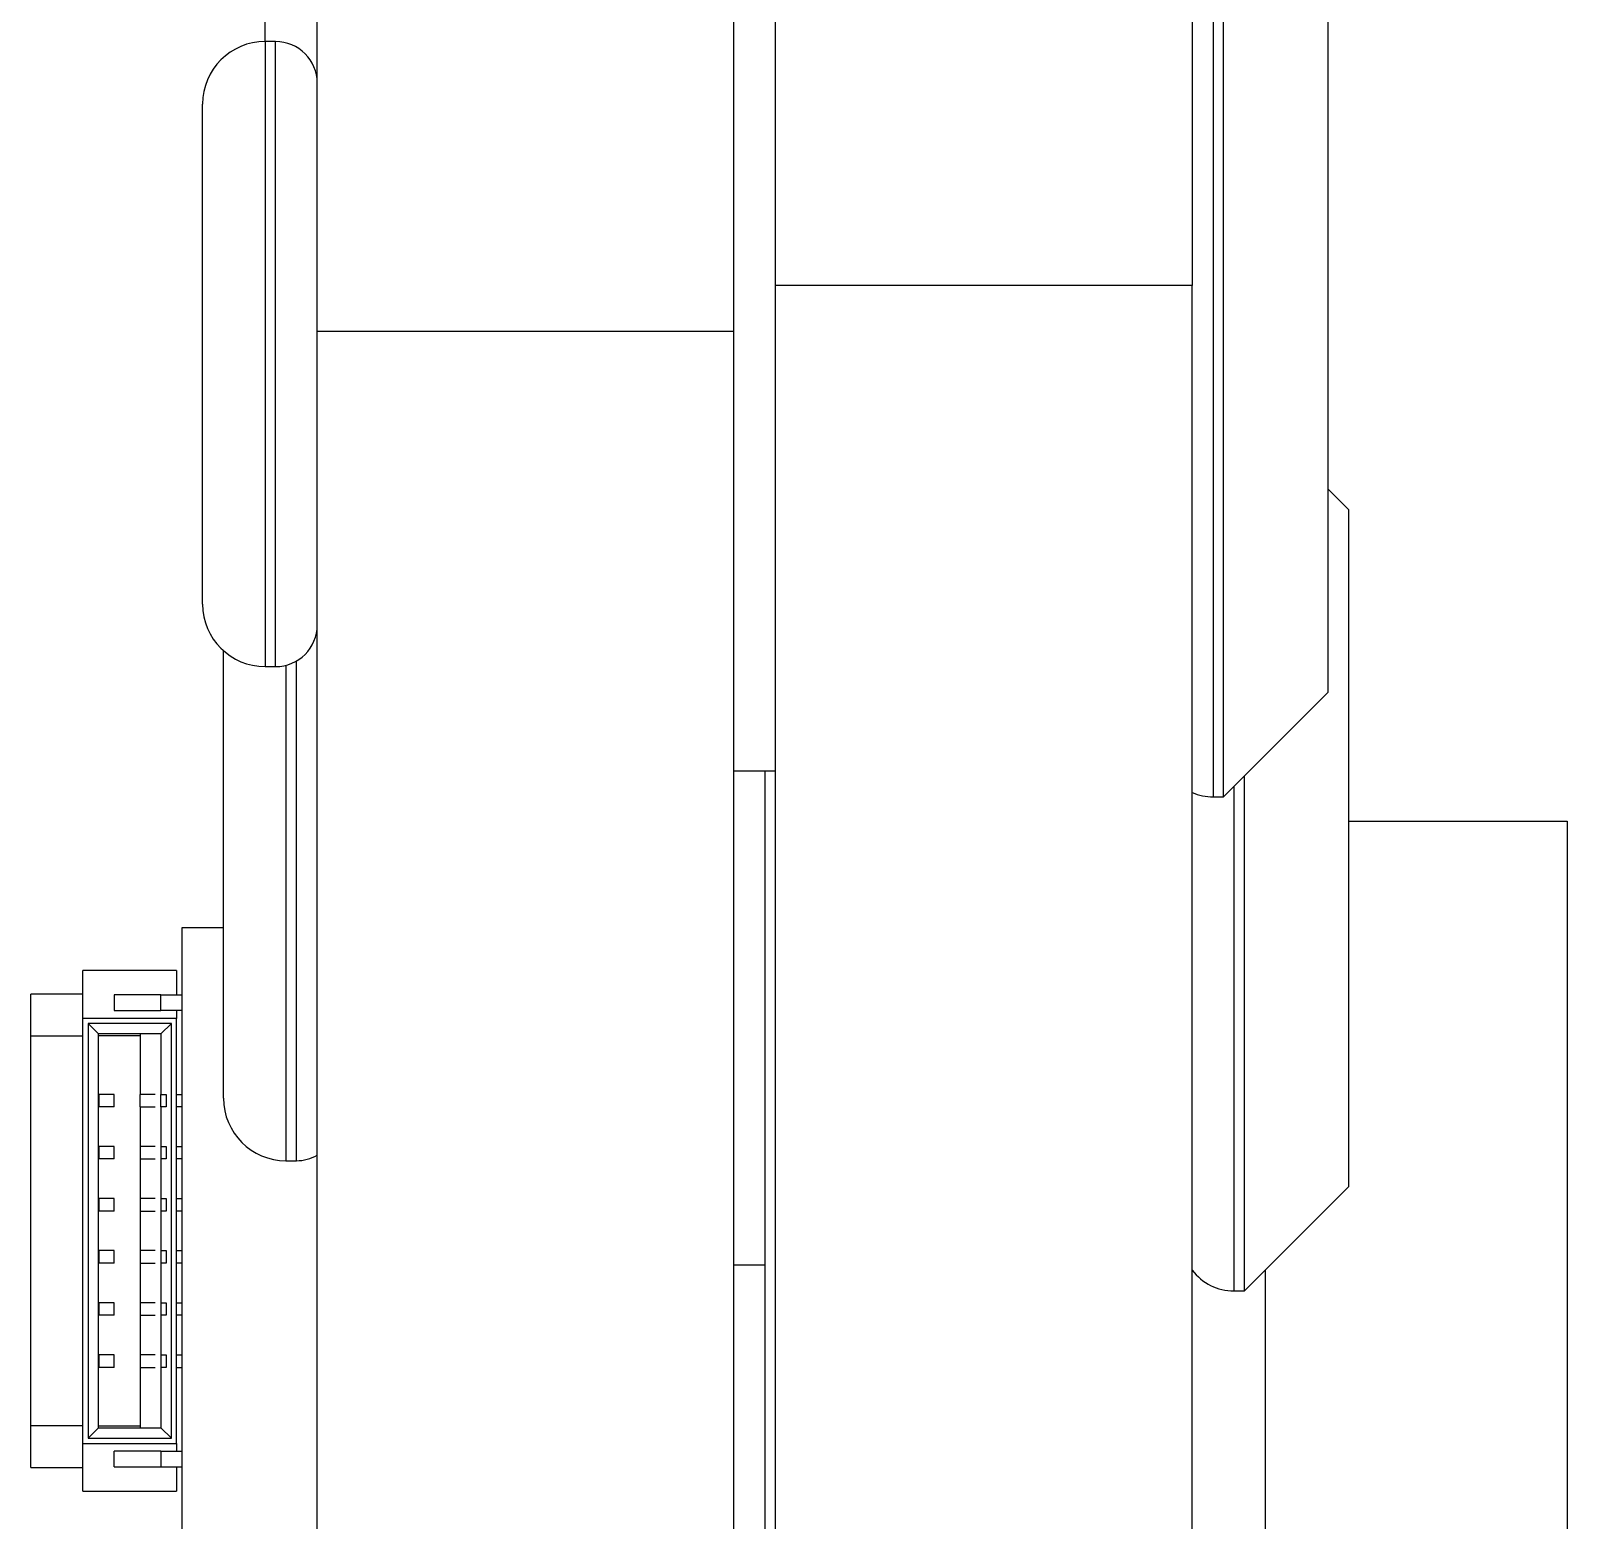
# Model space of a CAD drawing. Header units: millimetres. Extents: x 15 to 1184, y 5 to 836.
# Drawn here: x 400.83 to 430.33, y 520.5 to 549.09 of the extents above; entities that cross this region are included whole.
import ezdxf

# ---------------------------------------------------------------- set-up
doc = ezdxf.new("R2010")
doc.units = ezdxf.units.MM
doc.layers.get('0').update_dxf_attribs({"lineweight": 18})

msp = doc.modelspace()

# ---------------------------------------------------------------- linework, layer by layer
at = {"color": 7, "linetype": 'Continuous', "lineweight": 25}
for p, q in [((406.334, 543.327), (406.334, 552.885)), ((414.334, 543.327), (414.334, 552.885)), ((405.334, 548.885), (405.334, 551.893)), ((423.534, 551.385), (423.534, 534.385)), ((423.734, 534.385), (423.734, 551.385)), ((415.134, 544.203), (415.134, 549.299)), ((423.134, 549.299), (423.134, 544.203)), ((425.734, 549.385), (425.734, 536.385)), ((405.534, 548.885), (405.334, 548.885)), ((405.334, 548.885), (405.334, 536.885)), ((405.534, 536.885), (405.534, 548.885)), ((404.134, 538.085), (404.134, 547.685)), ((423.134, 544.203), (415.134, 544.203)), ((415.134, 510.799), (415.134, 544.203)), ((423.134, 510.799), (423.134, 544.203)), ((406.334, 543.327), (414.334, 543.327)), ((406.334, 516.92), (406.334, 543.327)), ((414.334, 514.92), (414.334, 543.327)), ((426.134, 539.899), (425.734, 540.299)), ((426.134, 539.899), (426.134, 533.36)), ((404.534, 533.37), (404.534, 537.19)), ((405.734, 536.91), (405.734, 533.363)), ((405.934, 533.363), (405.934, 536.992)), ((405.334, 536.885), (405.534, 536.885)), ((423.734, 534.385), (425.734, 536.385)), ((414.334, 534.885), (415.134, 534.885)), ((414.934, 514.92), (414.934, 534.885)), ((423.934, 534.585), (423.934, 524.899)), ((424.134, 533.348), (424.134, 534.785)), ((423.534, 534.385), (423.734, 534.385)), ((426.134, 533.92), (430.334, 533.92)), ((430.334, 533.92), (430.334, 505.92)), ((404.534, 528.599), (404.534, 533.37)), ((405.734, 533.363), (405.734, 527.399)), ((405.934, 527.399), (405.934, 533.363)), ((424.134, 524.899), (424.134, 533.348)), ((426.134, 533.36), (426.134, 526.899)), ((404.534, 531.869), (403.734, 531.869)), ((403.734, 531.869), (403.734, 516.92)), ((403.634, 531.052), (401.834, 531.052)), ((401.834, 530.132), (401.834, 531.052)), ((403.634, 531.052), (403.634, 530.582)), ((400.834, 529.795), (400.834, 530.595)), ((401.834, 530.595), (400.834, 530.595)), ((402.434, 530.582), (402.434, 530.282)), ((403.334, 530.582), (402.434, 530.582)), ((403.334, 530.282), (403.334, 530.582)), ((403.334, 530.582), (403.734, 530.582)), ((401.834, 521.972), (401.834, 530.132)), ((403.634, 530.132), (401.834, 530.132)), ((402.434, 530.282), (403.334, 530.282)), ((403.734, 530.282), (403.334, 530.282)), ((403.634, 530.282), (403.634, 530.132)), ((403.634, 521.972), (403.634, 530.132)), ((403.534, 530.032), (401.934, 530.032)), ((401.934, 530.032), (401.934, 522.072)), ((401.934, 530.032), (402.134, 529.832)), ((403.334, 529.832), (402.134, 529.832)), ((402.134, 522.272), (402.134, 529.832)), ((402.934, 529.832), (402.934, 529.795)), ((403.334, 529.832), (403.534, 530.032)), ((403.334, 529.832), (403.334, 528.672)), ((403.534, 522.072), (403.534, 530.032)), ((400.834, 529.795), (401.834, 529.795)), ((400.834, 522.31), (400.834, 529.795)), ((402.934, 529.795), (402.134, 529.795)), ((402.934, 529.795), (402.934, 528.672)), ((401.832, 528.82), (401.834, 528.82)), ((402.144, 528.672), (402.144, 528.432)), ((402.434, 528.432), (402.434, 528.672)), ((402.934, 528.432), (402.934, 528.672)), ((403.334, 528.672), (403.434, 528.672)), ((403.334, 528.432), (403.334, 528.672)), ((403.434, 528.672), (403.434, 528.432)), ((403.634, 528.672), (403.734, 528.672)), ((401.832, 528.542), (401.834, 528.542)), ((402.934, 528.432), (402.934, 527.672)), ((403.334, 528.432), (403.334, 527.672)), ((403.434, 528.432), (403.334, 528.432)), ((403.734, 528.432), (403.634, 528.432)), ((401.832, 528.228), (401.834, 528.228)), ((401.834, 528.105), (401.832, 528.105)), ((401.832, 527.61), (401.834, 527.61)), ((401.832, 527.608), (401.834, 527.608)), ((401.832, 527.566), (401.834, 527.566)), ((402.144, 527.672), (402.144, 527.432)), ((402.434, 527.432), (402.434, 527.672)), ((402.934, 527.672), (402.934, 527.432)), ((403.334, 527.672), (403.434, 527.672)), ((403.334, 527.672), (403.334, 527.432)), ((403.434, 527.672), (403.434, 527.432)), ((403.634, 527.672), (403.734, 527.672)), ((401.834, 527.438), (401.832, 527.438)), ((401.832, 527.424), (401.834, 527.424)), ((401.832, 527.38), (401.834, 527.38)), ((401.832, 527.376), (401.834, 527.376)), ((401.832, 527.256), (401.834, 527.256)), ((401.832, 527.179), (401.832, 527.256)), ((401.832, 527.179), (401.834, 527.179)), ((402.934, 527.432), (402.934, 526.672)), ((403.334, 527.432), (403.334, 526.672)), ((403.434, 527.432), (403.334, 527.432)), ((403.734, 527.432), (403.634, 527.432)), ((405.734, 527.399), (405.934, 527.399)), ((401.832, 527.116), (401.834, 527.116)), ((401.832, 527.114), (401.834, 527.114)), ((401.832, 526.946), (401.834, 526.946)), ((401.834, 526.941), (401.832, 526.941)), ((401.832, 526.88), (401.834, 526.88)), ((401.832, 526.878), (401.834, 526.878)), ((424.134, 524.899), (426.134, 526.899)), ((401.832, 526.785), (401.834, 526.785)), ((401.832, 526.662), (401.834, 526.662)), ((401.832, 526.658), (401.834, 526.658)), ((402.144, 526.672), (402.144, 526.432)), ((402.434, 526.432), (402.434, 526.672)), ((402.934, 526.672), (402.934, 526.432)), ((403.334, 526.672), (403.434, 526.672)), ((403.334, 526.672), (403.334, 526.432)), ((403.434, 526.672), (403.434, 526.432)), ((403.634, 526.672), (403.734, 526.672)), ((401.832, 526.471), (401.834, 526.471)), ((401.834, 526.426), (401.832, 526.426)), ((402.934, 526.432), (402.934, 525.672)), ((403.334, 526.432), (403.334, 525.672)), ((403.434, 526.432), (403.334, 526.432)), ((403.734, 526.432), (403.634, 526.432)), ((402.144, 525.672), (402.144, 525.432)), ((402.434, 525.432), (402.434, 525.672)), ((402.934, 525.672), (402.934, 525.432)), ((402.934, 525.432), (402.934, 524.672)), ((403.334, 525.672), (403.434, 525.672)), ((403.334, 525.672), (403.334, 525.432)), ((403.334, 525.432), (403.334, 524.672)), ((403.434, 525.432), (403.334, 525.432)), ((403.434, 525.672), (403.434, 525.432)), ((403.634, 525.672), (403.734, 525.672)), ((403.734, 525.432), (403.634, 525.432)), ((414.334, 525.399), (414.934, 525.399)), ((424.534, 525.299), (424.534, 515.42)), ((423.934, 524.899), (424.134, 524.899)), ((402.144, 524.672), (402.144, 524.432)), ((402.434, 524.432), (402.434, 524.672)), ((402.934, 524.672), (402.934, 524.432)), ((403.334, 524.672), (403.434, 524.672)), ((403.334, 524.672), (403.334, 524.432)), ((403.434, 524.672), (403.434, 524.432)), ((403.634, 524.672), (403.734, 524.672)), ((402.934, 524.432), (402.934, 523.672)), ((403.334, 524.432), (403.334, 523.672)), ((403.434, 524.432), (403.334, 524.432)), ((403.734, 524.432), (403.634, 524.432)), ((402.144, 523.672), (402.144, 523.432)), ((402.434, 523.432), (402.434, 523.672)), ((402.934, 523.672), (402.934, 523.432)), ((403.334, 523.672), (403.434, 523.672)), ((403.334, 523.672), (403.334, 523.432)), ((403.434, 523.672), (403.434, 523.432)), ((403.634, 523.672), (403.734, 523.672)), ((402.934, 523.432), (402.934, 522.31)), ((403.334, 523.432), (403.334, 522.272)), ((403.434, 523.432), (403.334, 523.432)), ((403.634, 523.432), (403.734, 523.432)), ((400.834, 521.51), (400.834, 522.31)), ((401.834, 522.31), (400.834, 522.31)), ((402.134, 522.272), (401.934, 522.072)), ((402.134, 522.31), (402.934, 522.31)), ((402.134, 522.272), (403.334, 522.272)), ((402.934, 522.31), (402.934, 522.272)), ((403.534, 522.072), (403.334, 522.272)), ((401.834, 521.972), (403.634, 521.972)), ((401.834, 521.052), (401.834, 521.972)), ((401.934, 522.072), (403.534, 522.072)), ((403.634, 521.972), (403.634, 521.822)), ((403.334, 521.822), (402.434, 521.822)), ((402.434, 521.522), (402.434, 521.822)), ((403.334, 521.822), (403.334, 521.522)), ((403.334, 521.822), (403.734, 521.822)), ((400.834, 521.51), (401.834, 521.51)), ((402.434, 521.522), (403.334, 521.522)), ((403.334, 521.522), (403.734, 521.522)), ((403.634, 521.522), (403.634, 521.052)), ((401.834, 521.052), (403.634, 521.052))]:
    msp.add_line(p, q, dxfattribs=at)
for centre, radius, start, end in [((405.334, 547.685), 1.2, 90, 180), ((405.534, 548.085), 0.8, 0, 90), ((405.334, 538.085), 1.2, 180, 270), ((405.534, 537.685), 0.8, 270, 0), ((423.534, 535.385), 1, 246.4218, 270), ((405.734, 528.599), 1.2, 180, 270), ((405.934, 528.199), 0.8, 270, 300), ((423.934, 525.899), 1, 216.8699, 270)]:
    msp.add_arc(centre, radius, start, end, dxfattribs=at)
for points in [[(402.434, 528.672), (402.43, 528.672), (402.422, 528.672), (402.358, 528.672), (402.265, 528.672), (402.184, 528.672), (402.144, 528.672)], [(402.434, 528.432), (402.43, 528.432), (402.422, 528.432), (402.358, 528.432), (402.265, 528.432), (402.184, 528.432), (402.144, 528.432)], [(402.434, 527.672), (402.43, 527.672), (402.422, 527.672), (402.358, 527.672), (402.265, 527.672), (402.184, 527.672), (402.144, 527.672)], [(402.434, 527.432), (402.43, 527.432), (402.422, 527.432), (402.358, 527.432), (402.265, 527.432), (402.184, 527.432), (402.144, 527.432)], [(402.434, 526.672), (402.43, 526.672), (402.422, 526.672), (402.358, 526.672), (402.265, 526.672), (402.184, 526.672), (402.144, 526.672)], [(402.434, 526.432), (402.43, 526.432), (402.422, 526.432), (402.358, 526.432), (402.265, 526.432), (402.184, 526.432), (402.144, 526.432)], [(402.434, 525.672), (402.43, 525.672), (402.422, 525.672), (402.358, 525.672), (402.265, 525.672), (402.184, 525.672), (402.144, 525.672)], [(402.434, 525.432), (402.43, 525.432), (402.422, 525.432), (402.358, 525.432), (402.265, 525.432), (402.184, 525.432), (402.144, 525.432)], [(402.434, 524.672), (402.43, 524.672), (402.422, 524.672), (402.358, 524.672), (402.265, 524.672), (402.184, 524.672), (402.144, 524.672)], [(402.434, 524.432), (402.43, 524.432), (402.422, 524.432), (402.358, 524.432), (402.265, 524.432), (402.184, 524.432), (402.144, 524.432)], [(402.434, 523.672), (402.43, 523.672), (402.422, 523.672), (402.358, 523.672), (402.265, 523.672), (402.184, 523.672), (402.144, 523.672)], [(402.434, 523.432), (402.43, 523.432), (402.422, 523.432), (402.358, 523.432), (402.265, 523.432), (402.184, 523.432), (402.144, 523.432)]]:
    msp.add_open_spline(points, degree=3, dxfattribs=at)
for points, knots in [([(403.222, 528.672), (403.208, 528.672), (403.142, 528.672), (403.045, 528.672), (402.952, 528.672), (402.94, 528.672), (402.934, 528.672)], [0, 0, 0, 0, 0.023547, 0.1116448, 0.1997426, 0.2878404, 0.2878404, 0.2878404, 0.2878404]), ([(402.934, 528.432), (402.94, 528.432), (402.952, 528.432), (403.045, 528.432), (403.142, 528.432), (403.208, 528.432), (403.222, 528.432)], [0, 0, 0, 0, 0.0880978, 0.1761956, 0.2642934, 0.2878404, 0.2878404, 0.2878404, 0.2878404]), ([(403.222, 527.672), (403.208, 527.672), (403.142, 527.672), (403.045, 527.672), (402.952, 527.672), (402.94, 527.672), (402.934, 527.672)], [0, 0, 0, 0, 0.023547, 0.1116448, 0.1997426, 0.2878404, 0.2878404, 0.2878404, 0.2878404]), ([(402.934, 527.432), (402.94, 527.432), (402.952, 527.432), (403.045, 527.432), (403.142, 527.432), (403.208, 527.432), (403.222, 527.432)], [0, 0, 0, 0, 0.0880978, 0.1761956, 0.2642934, 0.2878404, 0.2878404, 0.2878404, 0.2878404]), ([(403.222, 526.672), (403.208, 526.672), (403.142, 526.672), (403.045, 526.672), (402.952, 526.672), (402.94, 526.672), (402.934, 526.672)], [0, 0, 0, 0, 0.023547, 0.1116448, 0.1997426, 0.2878404, 0.2878404, 0.2878404, 0.2878404]), ([(402.934, 526.432), (402.94, 526.432), (402.952, 526.432), (403.045, 526.432), (403.142, 526.432), (403.208, 526.432), (403.222, 526.432)], [0, 0, 0, 0, 0.0880978, 0.1761956, 0.2642934, 0.2878404, 0.2878404, 0.2878404, 0.2878404]), ([(403.222, 525.672), (403.208, 525.672), (403.142, 525.672), (403.045, 525.672), (402.952, 525.672), (402.94, 525.672), (402.934, 525.672)], [0, 0, 0, 0, 0.023547, 0.1116448, 0.1997426, 0.2878404, 0.2878404, 0.2878404, 0.2878404]), ([(402.934, 525.432), (402.94, 525.432), (402.952, 525.432), (403.045, 525.432), (403.142, 525.432), (403.208, 525.432), (403.222, 525.432)], [0, 0, 0, 0, 0.0880978, 0.1761956, 0.2642934, 0.2878404, 0.2878404, 0.2878404, 0.2878404]), ([(403.222, 524.672), (403.208, 524.672), (403.142, 524.672), (403.045, 524.672), (402.952, 524.672), (402.94, 524.672), (402.934, 524.672)], [0, 0, 0, 0, 0.023547, 0.1116448, 0.1997426, 0.2878404, 0.2878404, 0.2878404, 0.2878404]), ([(402.934, 524.432), (402.94, 524.432), (402.952, 524.432), (403.045, 524.432), (403.142, 524.432), (403.208, 524.432), (403.222, 524.432)], [0, 0, 0, 0, 0.0880978, 0.1761956, 0.2642934, 0.2878404, 0.2878404, 0.2878404, 0.2878404]), ([(403.222, 523.672), (403.208, 523.672), (403.142, 523.672), (403.045, 523.672), (402.952, 523.672), (402.94, 523.672), (402.934, 523.672)], [0, 0, 0, 0, 0.023547, 0.1116448, 0.1997426, 0.2878404, 0.2878404, 0.2878404, 0.2878404]), ([(402.934, 523.432), (402.94, 523.432), (402.952, 523.432), (403.045, 523.432), (403.142, 523.432), (403.208, 523.432), (403.222, 523.432)], [0, 0, 0, 0, 0.0880978, 0.1761956, 0.2642934, 0.2878404, 0.2878404, 0.2878404, 0.2878404])]:
    msp.add_open_spline(points, degree=3, knots=knots, dxfattribs=at)

doc.saveas('drawing.dxf')
